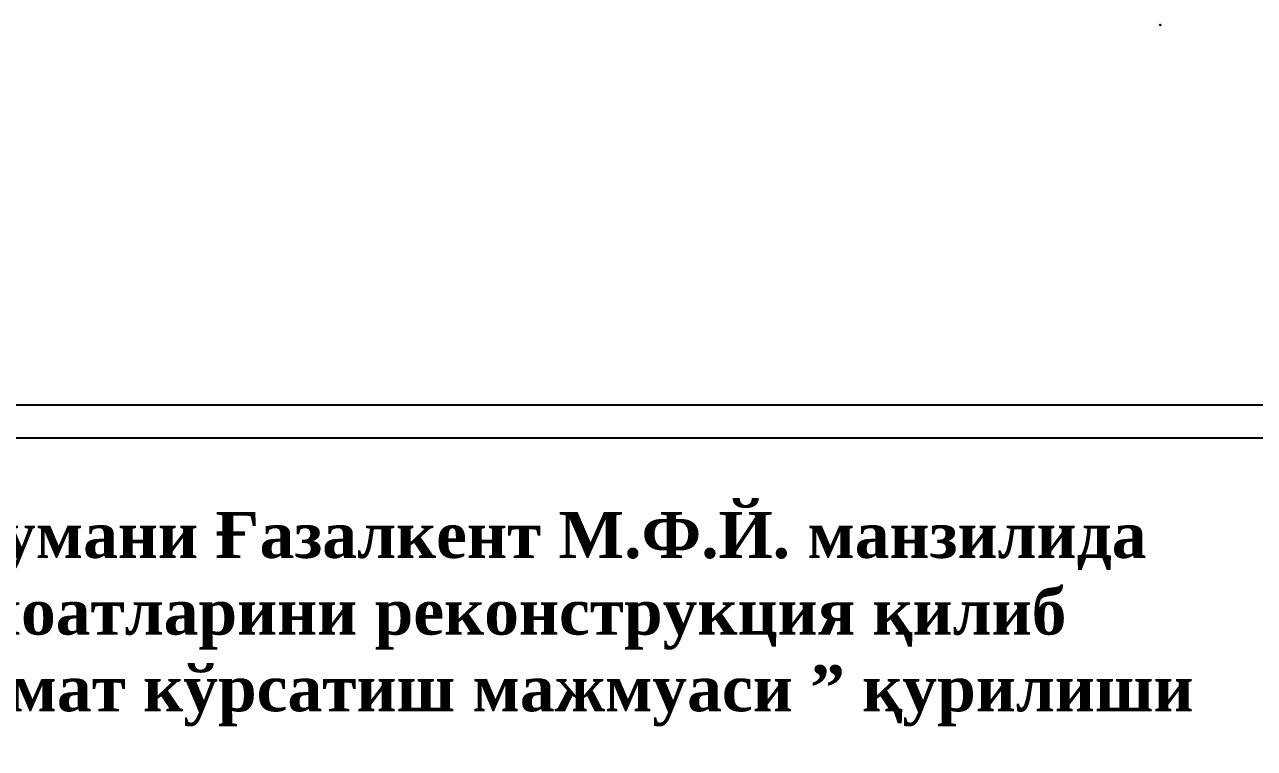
# Model space of a CAD drawing. Header units: millimetres. Extents: x 474337 to 1180020, y 4124662 to 4776603.
# Drawn here: x 760905 to 947962, y 4666432 to 4776603 of the extents above; entities that cross this region are included whole.
import ezdxf

# ---------------------------------------------------------------- set-up
doc = ezdxf.new("R2010")
doc.units = ezdxf.units.MM
doc.layers.add('STAMP', color=7, linetype='Continuous')

# ---------------------------------------------------------------- blocks, each defined once
blk = doc.blocks.new('3')
at = {"color": 51}
blk.add_line((-186323, -186926), (-186328, -186933), dxfattribs=at)
for points in [[(-186344, -186969), (-186342, -186955), (-186323, -186973)], [(-186325, -186994), (-186341, -186989), (-186344, -186969)], [(-186323, -186981), (-186295, -186984), (-186290, -186973), (-186308, -186938), (-186343, -186944)], [(-186343, -186953), (-186343, -186944)], [(-186343, -186953), (-186334, -186966), (-186331, -186982), (-186304, -186990), (-186297, -186984), (-186297, -186984)], [(-186274, -186945), (-186291, -186964), (-186290, -186969), (-186290, -186984), (-186299, -186986), (-186325, -186994), (-186341, -186989)], [(-186298, -186974), (-186305, -186970), (-186292, -186953), (-186326, -186941), (-186333, -186952), (-186333, -186952), (-186323, -186974), (-186323, -186981)], [(-186316, -186980), (-186296, -186999), (-186296, -186999), (-186278, -186990), (-186275, -186974), (-186275, -186963), (-186271, -186956), (-186278, -186949), (-186285, -186942), (-186290, -186928), (-186290, -186928), (-186315, -186933), (-186330, -186941), (-186328, -186933)], [(-186315, -186965), (-186312, -186960), (-186325, -186954), (-186324, -186973)], [(-186323, -186926), (-186286, -186924), (-186276, -186929)], [(-186316, -186980), (-186298, -186974), (-186304, -186968)], [(-186315, -186933), (-186287, -186936)], [(-186309, -186956), (-186304, -186956), (-186301, -186967), (-186309, -186972), (-186315, -186965), (-186309, -186956), (-186305, -186970)], [(-186276, -186929), (-186274, -186945), (-186264, -186960), (-186268, -186969), (-186283, -186986), (-186302, -186994)], [(-186294, -186982), (-186290, -186979), (-186292, -186978)]]:
    blk.add_lwpolyline(points, dxfattribs=at)
at = {"color": 242}
blk.add_lwpolyline([(-186337, -186944), (-186337, -186944), (-186337, -186944)], close=True, dxfattribs=at)
blk = doc.blocks.new('xdfstfgkjhkl')
at = {"xscale": -1, "rotation": 180}
blk.add_blockref('3', (1390, -10023), dxfattribs=at)

msp = doc.modelspace()

# ---------------------------------------------------------------- linework, layer by layer
at = {"elevation": 1507990}
for points in [[(474337, 4718662), (474337, 4124662), (1068337, 4124662), (1068337, 4718662)], [(494337, 4713662), (494337, 4129662), (1063337, 4129662), (1063337, 4713662)]]:
    msp.add_lwpolyline(points, close=True, dxfattribs=at)

# ---------------------------------------------------------------- block references
at = {"color": 1, "lineweight": 35, "rotation": 311.1597355774616}
msp.add_blockref('xdfstfgkjhkl', (922120, 4520877, 1503990), dxfattribs=at)

# ---------------------------------------------------------------- texts
at = {"layer": 'STAMP', "insert": (609183, 4702424, 1507990), "char_height": 7000, "width": 376412.15, "attachment_point": 1}
msp.add_mtext('{\\fTimes New Roman|b1|i0|c204|p18;Тошкент вилояти Бўстонлиқ тумани Ғазалкент М.Ф.Й. манзилида жойлашган ферма бино ва иншоатларини реконструкция қилиб “Мехмонхона ва маъиший \\H1.23176x; \\H0.81185x;хизмат кўрсатиш мажмуаси ” қурилиши\\H1.0555x; }', dxfattribs=at)

doc.saveas('drawing.dxf')
